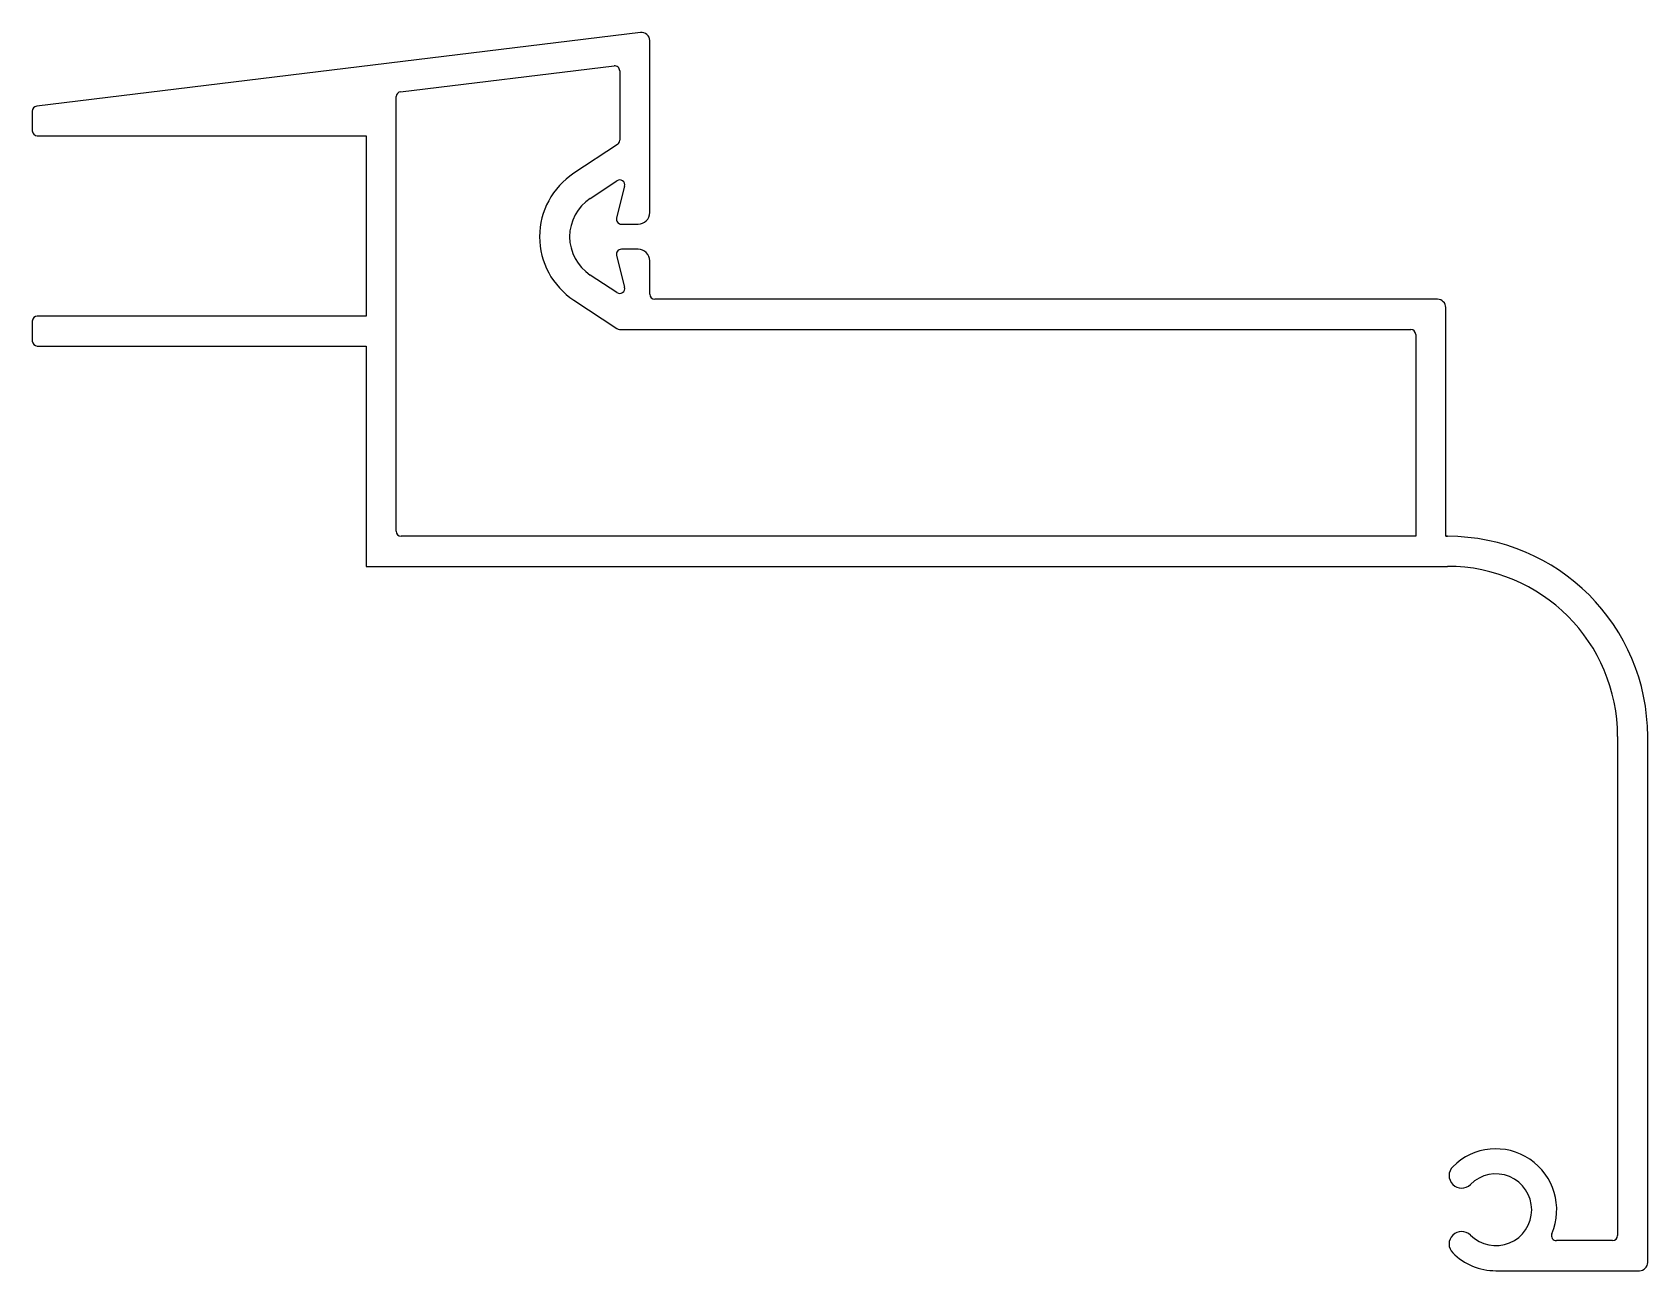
# Model space of a CAD drawing. Extents: x 1360.7 to 1457.5, y 216.2 to 290.4.
import ezdxf

# ---------------------------------------------------------------- set-up
doc = ezdxf.new("R2010")
doc.units = 0
doc.layers.get('0').update_dxf_attribs({"linetype": 'CONTINUOUS'})

msp = doc.modelspace()

# ---------------------------------------------------------------- linework, layer by layer
for p, q in [((1397.166, 290.376), (1360.99, 285.948)), ((1397.726, 279.584), (1397.726, 289.879)), ((1382.79, 286.822), (1395.59, 288.372)), ((1395.926, 288.074), (1395.926, 283.911)), ((1360.726, 285.651), (1360.726, 284.482)), ((1382.526, 260.482), (1382.526, 286.524)), ((1361.026, 284.182), (1380.726, 284.182)), ((1380.726, 284.182), (1380.726, 273.382)), ((1395.791, 283.661), (1393.171, 281.933)), ((1394.162, 280.43), (1395.761, 281.485)), ((1396.217, 281.16), (1395.735, 279.258)), ((1396.026, 278.884), (1397.026, 278.884)), ((1395.735, 277.01), (1396.217, 275.108)), ((1397.026, 277.384), (1396.026, 277.384)), ((1397.726, 274.682), (1397.726, 276.684)), ((1395.761, 274.784), (1394.162, 275.838)), ((1393.171, 274.335), (1395.755, 272.631)), ((1444.926, 274.382), (1398.026, 274.382)), ((1360.726, 273.082), (1360.726, 271.882)), ((1380.726, 273.382), (1361.026, 273.382)), ((1445.426, 260.181), (1445.426, 273.882)), ((1395.921, 272.582), (1443.326, 272.582)), ((1443.626, 272.282), (1443.626, 260.181)), ((1361.026, 271.582), (1380.726, 271.582)), ((1380.726, 271.582), (1380.726, 258.382)), ((1443.626, 260.182), (1382.826, 260.182)), ((1445.526, 260.182), (1445.426, 260.182)), ((1445.426, 260.182), (1445.526, 260.182)), ((1380.726, 258.382), (1445.526, 258.382)), ((1455.726, 248.182), (1455.726, 218.282)), ((1457.526, 216.682), (1457.526, 248.182)), ((1455.426, 217.982), (1452.06, 217.982)), ((1448.426, 216.182), (1457.026, 216.182))]:
    msp.add_line(p, q)
for centre, radius, start, end in [((1397.226, 289.879), 0.5, 360, 96.90325), ((1395.626, 288.074), 0.3, 0, 96.90325), ((1382.826, 286.524), 0.3, 96.90325, 180), ((1361.026, 285.651), 0.3, 96.97753, 180), ((1361.026, 284.482), 0.3, 180, 270), ((1395.626, 283.911), 0.3, 303.39657, 360), ((1395.675, 278.134), 4.55, 123.39657, 236.60343), ((1395.926, 281.234), 0.3, 345.79488, 123.39657), ((1395.675, 278.134), 2.75, 123.39657, 236.60343), ((1396.026, 279.184), 0.3, 165.79488, 270), ((1397.026, 279.584), 0.7, 270, 0), ((1396.026, 277.084), 0.3, 90, 194.20512), ((1397.026, 276.684), 0.7, 360, 90), ((1395.926, 275.034), 0.3, 236.60343, 14.20512), ((1398.026, 274.682), 0.3, 180, 270), ((1444.926, 273.882), 0.5, 0, 90), ((1361.026, 273.082), 0.3, 90, 180), ((1395.921, 272.882), 0.3, 236.60343, 270), ((1443.326, 272.282), 0.3, 0, 90), ((1361.026, 271.882), 0.3, 180, 270), ((1382.826, 260.482), 0.3, 180, 270), ((1445.526, 248.182), 12, 0, 90), ((1445.526, 248.182), 10.2, 0, 90), ((1448.426, 219.832), 3.65, 336.89577, 135.01177), ((1446.375, 221.882), 0.75, 135.01177, 315.01177), ((1448.426, 219.832), 2.15, 224.98823, 135.01177), ((1446.375, 217.782), 0.75, 44.98823, 224.98823), ((1452.06, 218.282), 0.3, 156.89577, 270), ((1455.426, 218.282), 0.3, 270, 0), ((1448.426, 219.832), 3.65, 224.98823, 270), ((1457.026, 216.682), 0.5, 270, 0)]:
    msp.add_arc(centre, radius, start, end)

doc.saveas('drawing.dxf')
